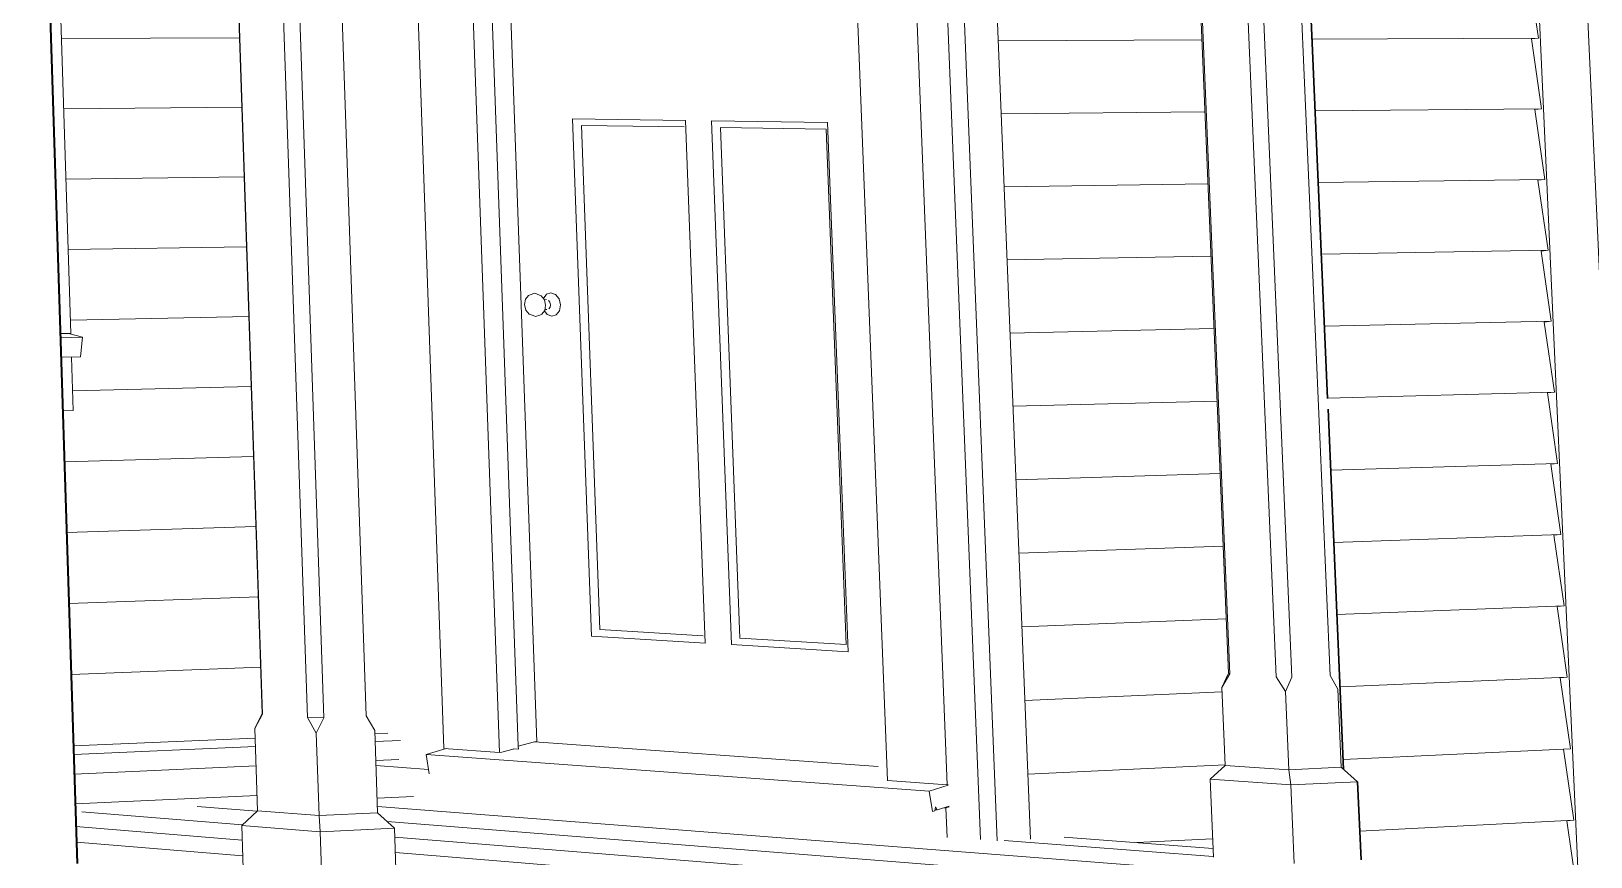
# Model space of a CAD drawing. Header units: inches. Extents: x -4969 to 16721, y 2489 to 24693.
# Drawn here: x 4131.4 to 4529.5, y 12720.2 to 12931.1 of the extents above; entities that cross this region are included whole.
import ezdxf

# ---------------------------------------------------------------- set-up
doc = ezdxf.new("R2010")
doc.units = ezdxf.units.IN
doc.header["$MEASUREMENT"] = 0
for name, color, linetype, lineweight in [('1', 1, 'Continuous', 9), ('2', 6, 'Continuous', 20), ('3', 3, 'Continuous', 30), ('4', 2, 'Continuous', 40)]:
    doc.layers.add(name, color=color, linetype=linetype, lineweight=lineweight)

msp = doc.modelspace()

# ---------------------------------------------------------------- linework, layer by layer
at = {"layer": '1'}
for p, q in [((4180.2414551, 13061.5289274), (4190.4752325, 12756.6371084)), ((4191.4904925, 13061.9783747), (4201.888198, 12755.8350326)), ((4195.6324779, 13062.01501), (4206.0785088, 12755.7696507)), ((4373.7294702, 12724.6459782), (4360.3026467, 13060.9016382)), ((4372.8597243, 13060.8511799), (4386.4295026, 12724.7515354)), ((4386.4421494, 12724.7505712), (4372.8721655, 13060.8516409)), ((4135.1016356, 13054.7009592), (4141.5233546, 12853.9088104)), ((4425.1952797, 13055.7548811), (4437.3883639, 12766.9351045)), ((4436.7989887, 13056.1583975), (4449.1585742, 12766.2158117)), ((4440.8000558, 13056.1912814), (4453.2045758, 12766.1571918)), ((4450.456973, 13055.9618902), (4462.9328783, 12766.5661051)), ((4226.8508279, 13029.7632132), (4236.7549301, 12747.9363324)), ((4240.8084733, 13030.1530899), (4250.9019329, 12746.9142158)), ((4353.5655758, 13033.3068826), (4365.2401454, 12738.6575521)), ((4245.693465, 13028.4635384), (4255.7253416, 12748.5360912)), ((4250.4223339, 13028.3671117), (4260.459368, 12749.5938052)), ((4514.4805885, 12975.3346796), (4528.4228997, 12667.4005283)), ((4526.8453157, 12975.2661918), (4540.8814535, 12668.2180566)), ((4513.5398675, 12947.0928996), (4516.1114892, 12929.3201676)), ((4139.1152956, 12929.2031867), (4184.5899867, 12929.4159586)), ((4378.1983583, 12928.6225644), (4430.1912775, 12928.8855592)), ((4458.3389161, 12929.0279378), (4516.1114892, 12929.3201676)), ((4514.3533695, 12929.0816046), (4516.1114892, 12929.3201676)), ((4514.3533695, 12929.0816046), (4516.927599, 12911.276001)), ((4139.6891077, 12911.2614239), (4185.186341, 12911.6473569)), ((4378.9500556, 12910.0043393), (4430.9679119, 12910.4837588)), ((4459.1287207, 12910.7433012), (4516.927599, 12911.276001)), ((4515.1679039, 12911.0474489), (4516.927599, 12911.276001)), ((4515.1679039, 12911.0474489), (4517.7447459, 12893.2089045)), ((4274.4065705, 12776.6032186), (4269.5805559, 12908.7268473)), ((4269.5805559, 12908.7268473), (4298.4467614, 12908.2956604)), ((4276.5450865, 12778.2593393), (4271.8316652, 12907.0290936)), ((4298.0787473, 12906.6217091), (4271.8316652, 12907.0290936)), ((4298.4467614, 12908.2956604), (4303.4573881, 12774.8249135)), ((4310.1425313, 12774.4156918), (4305.0890372, 12908.1964419)), ((4305.0890372, 12908.1964419), (4334.6830815, 12907.7543829)), ((4307.3797698, 12906.4773467), (4334.2885573, 12906.0596918)), ((4312.3152048, 12776.0921056), (4307.3797698, 12906.4773467)), ((4339.3947358, 12774.4514158), (4334.2885573, 12906.0596918)), ((4334.6830815, 12907.7543829), (4339.929328, 12772.5923347)), ((4140.2636447, 12893.2969936), (4185.7834415, 12893.8565204)), ((4379.7027385, 12891.3617022), (4431.7455528, 12892.0581106)), ((4459.9195423, 12892.4351194), (4517.7447459, 12893.2089045)), ((4515.9834729, 12892.9903891), (4517.7447459, 12893.2089045)), ((4515.9834729, 12892.9903891), (4518.5629319, 12875.1188344)), ((4140.8389081, 12875.309853), (4186.3812897, 12876.0434074)), ((4460.7113829, 12874.1033471), (4518.5629319, 12875.1188344)), ((4516.8000783, 12874.9103813), (4518.5629319, 12875.1188344)), ((4516.8000783, 12874.9103813), (4519.3821589, 12857.0057469)), ((4380.4564089, 12872.6946052), (4432.524202, 12873.6085683)), ((4257.3377184, 12861.2486345), (4257.5684506, 12862.6037208)), ((4257.5684506, 12862.6037208), (4258.2973511, 12863.578492)), ((4258.7981069, 12863.7883599), (4258.2973511, 12863.578492)), ((4258.7981069, 12863.7883599), (4259.9160505, 12864.1493721)), ((4260.5186232, 12863.9344286), (4259.9160505, 12864.1493721)), ((4261.5783016, 12863.5365399), (4260.5186232, 12863.9344286)), ((4262.3810487, 12862.5134306), (4261.5783016, 12863.5365399)), ((4262.1242677, 12862.8407006), (4262.124815, 12862.8439122)), ((4262.124815, 12862.8439122), (4262.9303649, 12863.9196727)), ((4262.7112077, 12861.1391632), (4262.3810487, 12862.5134306)), ((4262.9476407, 12862.518014), (4262.3825702, 12862.5070972)), ((4262.9303649, 12863.9196727), (4264.0714319, 12864.2876798)), ((4263.4395394, 12862.3332264), (4263.8120483, 12861.8586252)), ((4264.0714319, 12864.2876798), (4265.2427162, 12863.8485956)), ((4266.1301376, 12862.7192451), (4265.2427162, 12863.8485956)), ((4266.4952276, 12861.202141), (4266.1301376, 12862.7192451)), ((4257.6667857, 12859.8756496), (4257.3377184, 12861.2486345)), ((4258.4678453, 12858.8520558), (4257.6667857, 12859.8756496)), ((4259.5268147, 12858.4522014), (4258.4678453, 12858.8520558)), ((4260.1296329, 12858.2378787), (4259.5268147, 12858.4522014)), ((4261.2487524, 12858.5969664), (4260.1296329, 12858.2378787)), ((4261.7494221, 12858.8078355), (4261.2487524, 12858.5969664)), ((4261.7494221, 12858.8078355), (4262.4799453, 12859.7825727)), ((4263.1193636, 12858.7038375), (4262.3791393, 12859.6480672)), ((4262.4799453, 12859.7825727), (4262.7112077, 12861.1391632)), ((4263.0393809, 12859.9861591), (4262.5128678, 12859.9756969)), ((4263.1193636, 12858.7038375), (4264.290002, 12858.262495)), ((4263.8579694, 12860.5923218), (4263.5190397, 12860.1401998)), ((4263.8120483, 12861.8586252), (4263.9652333, 12861.2213626)), ((4263.9652333, 12861.2213626), (4263.8579694, 12860.5923218)), ((4264.290002, 12858.262495), (4265.4322925, 12858.6285029)), ((4265.4322925, 12858.6285029), (4266.2397118, 12859.7045225)), ((4266.2397118, 12859.7045225), (4266.4952276, 12861.202141)), ((4141.4148991, 12857.2999589), (4186.979887, 12858.2079761)), ((4381.2110689, 12854.0029999), (4433.3038617, 12855.1350853)), ((4461.5042445, 12855.7479387), (4519.3821589, 12857.0057469)), ((4517.6177222, 12856.8073818), (4519.3821589, 12857.0057469)), ((4517.6177222, 12856.8073818), (4520.202429, 12838.8695979)), ((4138.8192964, 12853.8528724), (4141.5233546, 12853.9088104)), ((4144.5077223, 12852.9023122), (4138.853349, 12852.784282)), ((4140.8811482, 12853.8955253), (4144.5077223, 12852.9023122)), ((4144.0190685, 12847.9169154), (4144.5077223, 12852.9023122)), ((4144.0190685, 12847.9169154), (4139.0119556, 12847.8071109)), ((4141.7140008, 12847.866366), (4142.1499842, 12834.2255641)), ((4141.9888448, 12839.2672021), (4187.5792347, 12840.3501845)), ((4462.3167697, 12837.3693314), (4520.202429, 12838.8695979)), ((4518.4364065, 12838.6813468), (4520.202429, 12838.8695979)), ((4518.4364065, 12838.6813468), (4521.0237441, 12820.7103434)), ((4381.9667203, 12835.2868382), (4434.0845338, 12836.6376151)), ((4142.1499842, 12834.2255641), (4139.4468948, 12834.1584609)), ((4139.8618685, 12821.1363408), (4188.1793579, 12822.4692857)), ((4463.0930384, 12818.96603), (4521.0237441, 12820.7103434)), ((4519.2561333, 12820.5322322), (4521.0237441, 12820.7103434)), ((4519.2561333, 12820.5322322), (4521.8461062, 12802.5279393)), ((4382.7233651, 12816.5460715), (4434.8662202, 12818.1161108)), ((4140.4383031, 12803.0474801), (4188.7802108, 12804.5666465)), ((4463.8889748, 12800.539438), (4521.8461062, 12802.5279393)), ((4520.0720993, 12802.3595378), (4521.8461062, 12802.5279393)), ((4383.4810053, 12797.7806515), (4435.6489229, 12799.5705256)), ((4520.063901, 12802.3595475), (4522.656506, 12784.3218401)), ((4141.0154692, 12784.9356631), (4189.3818184, 12786.6415205)), ((4464.68594, 12782.0890261), (4522.656506, 12784.3218401)), ((4520.8857127, 12784.1640865), (4522.656506, 12784.3218401)), ((4520.8857127, 12784.1640865), (4523.4809624, 12766.0929486)), ((4384.2396427, 12778.9905292), (4436.4326439, 12781.0008126)), ((4303.4573881, 12774.8249135), (4274.4065705, 12776.6032186)), ((4302.9557031, 12776.6591775), (4276.5450865, 12778.2593393)), ((4339.3947358, 12774.4514158), (4312.3152048, 12776.0921056)), ((4339.929328, 12772.5923347), (4310.1425313, 12774.4156918)), ((4141.5933683, 12766.8008463), (4189.9841821, 12768.6938651)), ((4449.1585742, 12766.2158117), (4451.5306665, 12762.4520699)), ((4451.5306665, 12762.4520699), (4453.2045758, 12766.1571918)), ((4462.9328783, 12766.5661051), (4464.9083196, 12763.0254141)), ((4464.9083196, 12763.0254141), (4465.767946, 12743.1146498)), ((4465.4839361, 12763.6147481), (4523.4809624, 12766.0929486)), ((4521.7085728, 12765.9454132), (4523.4809624, 12766.0929486)), ((4521.7085728, 12765.9454132), (4524.3064717, 12747.840774)), ((4384.9992795, 12760.1756561), (4435.3913919, 12762.3289002)), ((4451.5306665, 12762.4520699), (4452.3835658, 12742.4802227)), ((4201.888198, 12755.8350326), (4204.1690903, 12751.85056)), ((4206.0785088, 12755.7696507), (4201.888198, 12755.8350326)), ((4204.1690903, 12751.85056), (4206.0785088, 12755.7696507)), ((4204.1690903, 12751.85056), (4204.8873649, 12730.7487641)), ((4142.1742489, 12748.572468), (4188.5540501, 12750.5663392)), ((4237.279223, 12747.8984524), (4232.2137972, 12746.3947252)), ((4250.9019329, 12746.9142158), (4236.7549301, 12747.9363324)), ((4251.5021468, 12746.9408289), (4250.9019329, 12746.9142158)), ((4251.5021468, 12746.9408289), (4254.4250815, 12747.7710095)), ((4254.4250815, 12747.7710095), (4254.4559755, 12747.7802175)), ((4254.4559755, 12747.7802175), (4254.457781, 12747.7802969)), ((4254.457781, 12747.7802969), (4255.7557755, 12747.6868704)), ((4255.7253416, 12748.5360912), (4259.8622047, 12749.5678871)), ((4255.7253416, 12748.5360912), (4255.7557755, 12747.6868704)), ((4259.8622047, 12749.5678871), (4260.459368, 12749.5938052)), ((4259.8622047, 12749.5678871), (4347.6306305, 12743.3319399)), ((4466.2829652, 12745.1165577), (4524.3064717, 12747.840774)), ((4522.5324834, 12747.7034831), (4524.3064717, 12747.840774)), ((4522.5324834, 12747.7034831), (4525.1330362, 12729.5652718)), ((4142.4034491, 12741.3800312), (4188.7925451, 12743.4451629)), ((4232.8326249, 12742.5337597), (4219.3981456, 12743.5310608)), ((4232.2137972, 12746.3947252), (4233.0106263, 12741.4231802)), ((4385.7599176, 12741.3359831), (4436.1762904, 12743.7030428)), ((4436.1807927, 12743.5962026), (4452.3835658, 12742.4802227)), ((4452.3835658, 12742.4802227), (4465.767946, 12743.1146498)), ((4365.2401454, 12738.6575521), (4349.9300212, 12739.7636819)), ((4432.3085506, 12740.0481685), (4452.93008, 12738.6017207)), ((4452.93008, 12738.6017207), (4452.3835658, 12742.4802227)), ((4452.93008, 12738.6017207), (4469.9701783, 12739.4245364)), ((4142.6465869, 12733.7502232), (4189.0455418, 12735.8909873)), ((4228.9629659, 12735.6553808), (4219.6852756, 12735.2231609)), ((4365.4598997, 12738.5283635), (4360.6171983, 12737.0370139)), ((4360.6171983, 12737.0370139), (4361.4558411, 12731.8379988)), ((4363.3700775, 12738.6784874), (4363.3655447, 12738.7929888)), ((4365.4664189, 12738.6682562), (4365.2401454, 12738.6575521)), ((4453.785646, 12718.5736717), (4452.93008, 12738.6017207)), ((4144.293192, 12731.7108687), (4185.3041792, 12728.4044893)), ((4173.7372616, 12733.0825801), (4189.0424844, 12731.8694697)), ((4189.1760792, 12731.9932967), (4204.8873649, 12730.7487641)), ((4204.8873649, 12730.7487641), (4219.8154602, 12731.4563642)), ((4219.7580781, 12733.1166738), (4428.1003017, 12716.8772772)), ((4361.4558411, 12731.8379988), (4362.0470895, 12732.020833)), ((4362.2028965, 12732.9785825), (4362.0470895, 12732.020833)), ((4362.0835441, 12732.2449201), (4362.6381745, 12732.2036166)), ((4362.2313541, 12732.9279168), (4362.1950921, 12732.9306087)), ((4362.2028965, 12732.9785825), (4362.6381745, 12732.2036166)), ((4362.6381745, 12732.2036166), (4365.6735169, 12733.1422479)), ((4364.8605805, 12732.7327376), (4364.4482322, 12732.7633481)), ((4365.679972, 12732.9971087), (4364.8605805, 12732.7327376)), ((4365.1592195, 12725.1973865), (4364.8605805, 12732.7327376)), ((4142.8299565, 12727.9959762), (4185.2613656, 12724.5153314)), ((4185.1368515, 12728.2493958), (4205.1307898, 12726.6362292)), ((4205.1307898, 12726.6362292), (4204.8873649, 12730.7487641)), ((4205.1307898, 12726.6362292), (4224.1380783, 12727.5540347)), ((4222.2756622, 12729.2353679), (4398.1733069, 12715.2935085)), ((4470.5183037, 12726.7702177), (4525.1330362, 12729.5652718)), ((4523.3574463, 12729.4382516), (4525.1330362, 12729.5652718)), ((4523.3574463, 12729.4382516), (4525.9606577, 12711.2663971)), ((4142.9567774, 12724.0162597), (4185.3961563, 12720.473077)), ((4205.8512764, 12705.4716978), (4205.1307898, 12726.6362292)), ((4224.2174473, 12725.2672318), (4367.83915, 12713.6881923)), ((4395.0471429, 12725.2726797), (4433.0504046, 12722.3848398)), ((4413.6439535, 12723.8595217), (4432.9469777, 12724.8474053)), ((4224.3548448, 12721.3084968), (4337.0894646, 12712.0608859))]:
    msp.add_line(p, q, dxfattribs=at)
at = {"layer": '2'}
for p, q in [((4180.1603872, 13061.3975521), (4190.3809658, 12756.8715451)), ((4206.3899718, 13061.7594757), (4216.927841, 12756.2256847)), ((4360.3003052, 13060.901551), (4373.72709, 12724.6461605)), ((4377.9684077, 12724.3212322), (4364.4727003, 13061.056869)), ((4424.841831, 13055.636899), (4437.0174011, 12767.1454041)), ((4338.4723956, 13032.8852657), (4349.9300212, 12739.7636819)), ((4437.0174011, 12767.1454041), (4435.3437016, 12763.4606045)), ((4437.3883639, 12766.9351045), (4435.3437016, 12763.4606045)), ((4437.0174011, 12767.1454041), (4437.3883639, 12766.9351045)), ((4435.3437016, 12763.4606045), (4436.1786068, 12743.648074)), ((4190.3809658, 12756.8715451), (4188.4733756, 12752.9751824)), ((4190.4752325, 12756.6371084), (4188.4733756, 12752.9751824)), ((4190.3809658, 12756.8715451), (4190.4752325, 12756.6371084)), ((4216.9272552, 12756.2426673), (4219.0885155, 12752.489982)), ((4216.927841, 12756.2256847), (4219.0885155, 12752.489982)), ((4188.4733756, 12752.9751824), (4189.1760792, 12731.9932967)), ((4219.0885155, 12752.489982), (4219.8154602, 12731.4563642)), ((4222.4293354, 12751.8504776), (4219.1155631, 12751.7073794)), ((4142.2449125, 12746.3550051), (4188.6275794, 12748.3708424)), ((4219.1849784, 12749.6988977), (4225.7047287, 12749.9822526)), ((4219.354093, 12744.80569), (4225.2172805, 12745.0667051)), ((4232.2137972, 12746.3947252), (4360.6171983, 12737.0370139)), ((4436.1807927, 12743.5962026), (4432.3085506, 12740.0481685)), ((4436.1786068, 12743.648074), (4436.1807927, 12743.5962026)), ((4432.3085506, 12740.0481685), (4433.143955, 12720.1574331)), ((4189.1760792, 12731.9932967), (4185.1368515, 12728.2493958)), ((4224.1380783, 12727.5540347), (4219.8154602, 12731.4563642)), ((4185.1368515, 12728.2493958), (4185.837481, 12707.2381431)), ((4224.8696177, 12706.476713), (4224.1380783, 12727.5540347)), ((4379.7443209, 12724.4115493), (4433.1372222, 12720.3177394))]:
    msp.add_line(p, q, dxfattribs=at)
at = {"layer": '3'}
for p, q in [((4455.5404192, 12993.8154824), (4462.303185, 12837.2517987)), ((4462.4194527, 12834.5601034), (4466.3931522, 12742.5656364)), ((4469.9701783, 12739.4245364), (4465.767946, 12743.1146498)), ((4470.8343154, 12719.4746005), (4469.9701783, 12739.4245364))]:
    msp.add_line(p, q, dxfattribs=at)
at = {"layer": '4'}
msp.add_line((4131.4005176, 13086.6585586), (4143.132478, 12718.5026721), dxfattribs=at)

doc.saveas('drawing.dxf')
